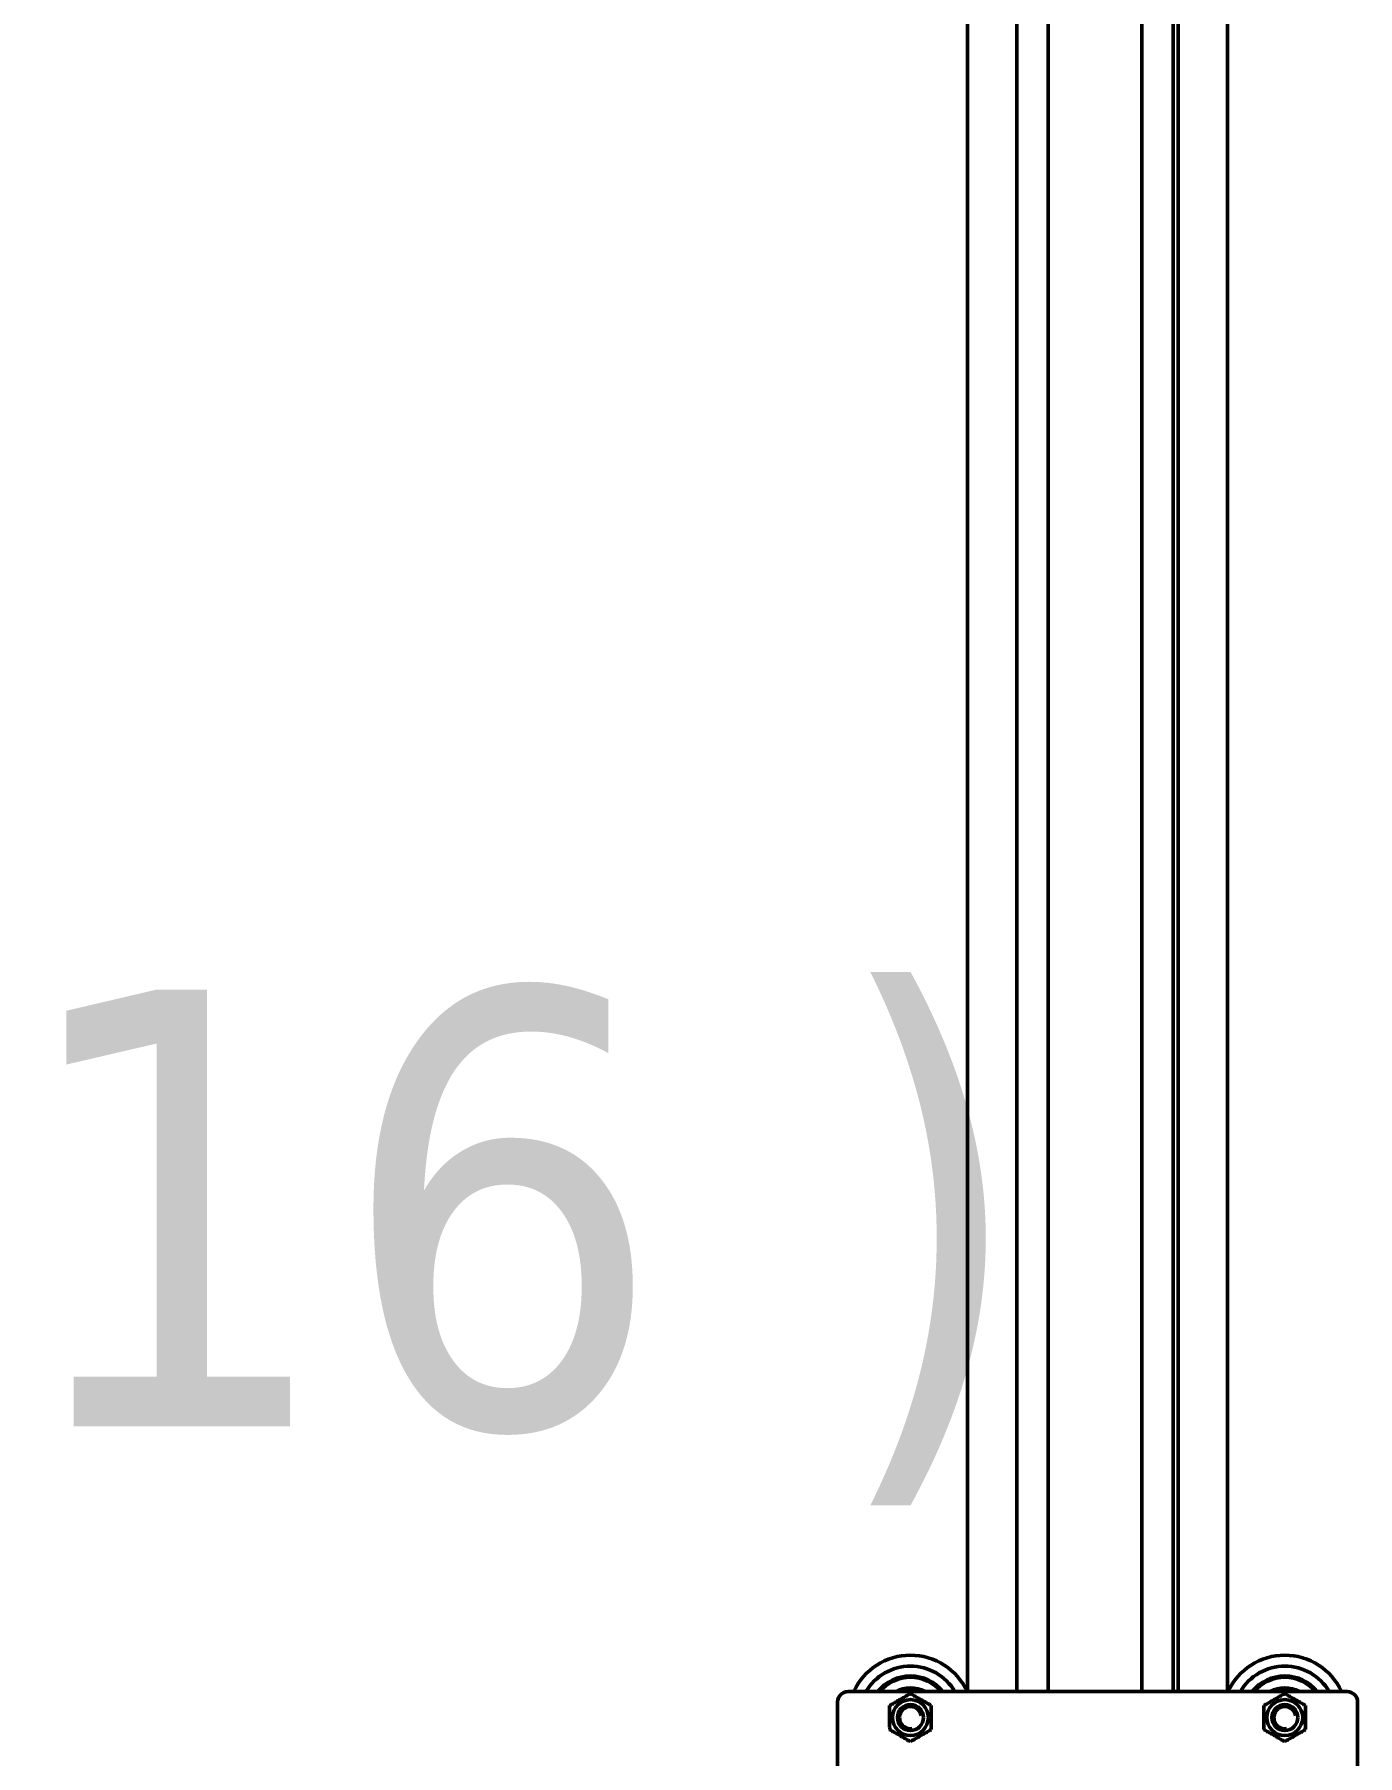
# Model space of a CAD drawing. Header units: millimetres. Extents: x 0 to 6720, y 0 to 4752.
# Drawn here: x 2583.1 to 2837.5, y 2043.8 to 2374.8 of the extents above; entities that cross this region are included whole.
import ezdxf

# ---------------------------------------------------------------- set-up
doc = ezdxf.new("R2010")
doc.units = ezdxf.units.MM
doc.header["$LTSCALE"] = 16
for name, color, linetype, lineweight in [('Symbol (ISO)', 7, 'Continuous', 25), ('Widoczne (ISO)', 7, 'Continuous', 50), ('Widoczne wąskie (ISO)', 7, 'Continuous', 35)]:
    doc.layers.add(name, color=color, linetype=linetype, lineweight=lineweight)
doc.styles.add('Tekst etykiety (ISO)', font='tahoma.ttf')

msp = doc.modelspace()

# ---------------------------------------------------------------- linework, layer by layer
at = {"layer": 'Widoczne (ISO)'}
for p, q in [((2762.53, 3043.25), (2762.53, 2056.07)), ((2772, 3043.25), (2772, 2056.07)), ((2778.05, 3043.25), (2778.05, 2056.07)), ((2796.05, 2056.07), (2796.05, 3043.25)), ((2802.05, 3043.25), (2802.05, 2056.07)), ((2803.05, 3043.25), (2803.05, 2056.07)), ((2812.53, 3043.25), (2812.53, 2056.07)), ((2835.53, 2056.07), (2739.53, 2056.07)), ((2737.53, 2054.07), (2737.53, 1936.07)), ((2837.53, 1936.07), (2837.53, 2054.07))]:
    msp.add_line(p, q, dxfattribs=at)
for centre, radius in [((2751.53, 2051.07), 3.45), ((2751.53, 2051.07), 2.5), ((2751.53, 2051.07), 2.5), ((2823.53, 2051.07), 3.45), ((2823.53, 2051.07), 2.5), ((2823.53, 2051.07), 2.5)]:
    msp.add_circle(centre, radius, dxfattribs=at)
for centre, radius, start, end in [((2751.53, 2051.07), 12, 24.6243, 155.3757), ((2823.53, 2051.07), 12, 24.6243, 155.3757), ((2751.53, 2051.07), 9.9, 30.3347, 149.6653), ((2823.53, 2051.07), 9.9, 30.3347, 149.6653), ((2739.53, 2054.07), 2, 90, 180), ((2751.53, 2051.07), 8, 38.6822, 141.3178), ((2751.53, 2051.07), 7.75, 40.1778, 139.8222), ((2751.53, 2051.07), 5.73, 60.6995, 119.3005), ((2823.53, 2051.07), 8, 38.6822, 141.3178), ((2823.53, 2051.07), 7.75, 40.1778, 139.8222), ((2823.53, 2051.07), 5.73, 60.6995, 119.3005), ((2835.53, 2054.07), 2, 0, 90)]:
    msp.add_arc(centre, radius, start, end, dxfattribs=at)
for points in [[(2747.52, 2053.37), (2749.52, 2054.53), (2751.52, 2055.69)], [(2747.54, 2048.75), (2747.53, 2051.06), (2747.52, 2053.37)], [(2751.52, 2055.69), (2753.52, 2054.54), (2755.52, 2053.39)], [(2755.52, 2053.39), (2755.53, 2051.08), (2755.54, 2048.78)], [(2819.53, 2053.38), (2821.53, 2054.54), (2823.53, 2055.69)], [(2819.53, 2048.76), (2819.53, 2051.07), (2819.53, 2053.38)], [(2823.53, 2055.69), (2825.53, 2054.54), (2827.53, 2053.39)], [(2827.53, 2053.39), (2827.53, 2051.08), (2827.53, 2048.77)], [(2751.54, 2046.45), (2749.54, 2047.6), (2747.54, 2048.75)], [(2755.54, 2048.78), (2753.54, 2047.61), (2751.54, 2046.45)], [(2823.53, 2046.45), (2821.53, 2047.61), (2819.53, 2048.76)], [(2827.53, 2048.77), (2825.53, 2047.61), (2823.53, 2046.45)]]:
    msp.add_rational_spline(points, [1, 1.15470053838, 1], degree=2, dxfattribs=at)
at = {"layer": 'Widoczne wąskie (ISO)'}
for centre, start, end in [((2751.53, 2051.07), 10.0961, 280.0961), ((2823.53, 2051.07), 9.9119, 279.9119)]:
    msp.add_arc(centre, 2.02, start, end, dxfattribs=at)

# ---------------------------------------------------------------- texts
at = {"layer": 'Symbol (ISO)', "insert": (2145.86, 2091.88), "char_height": 84, "attachment_point": 7, "style": 'Tekst etykiety (ISO)'}
msp.add_mtext('A-A ( 1 : 16 )', dxfattribs=at)

doc.saveas('drawing.dxf')
